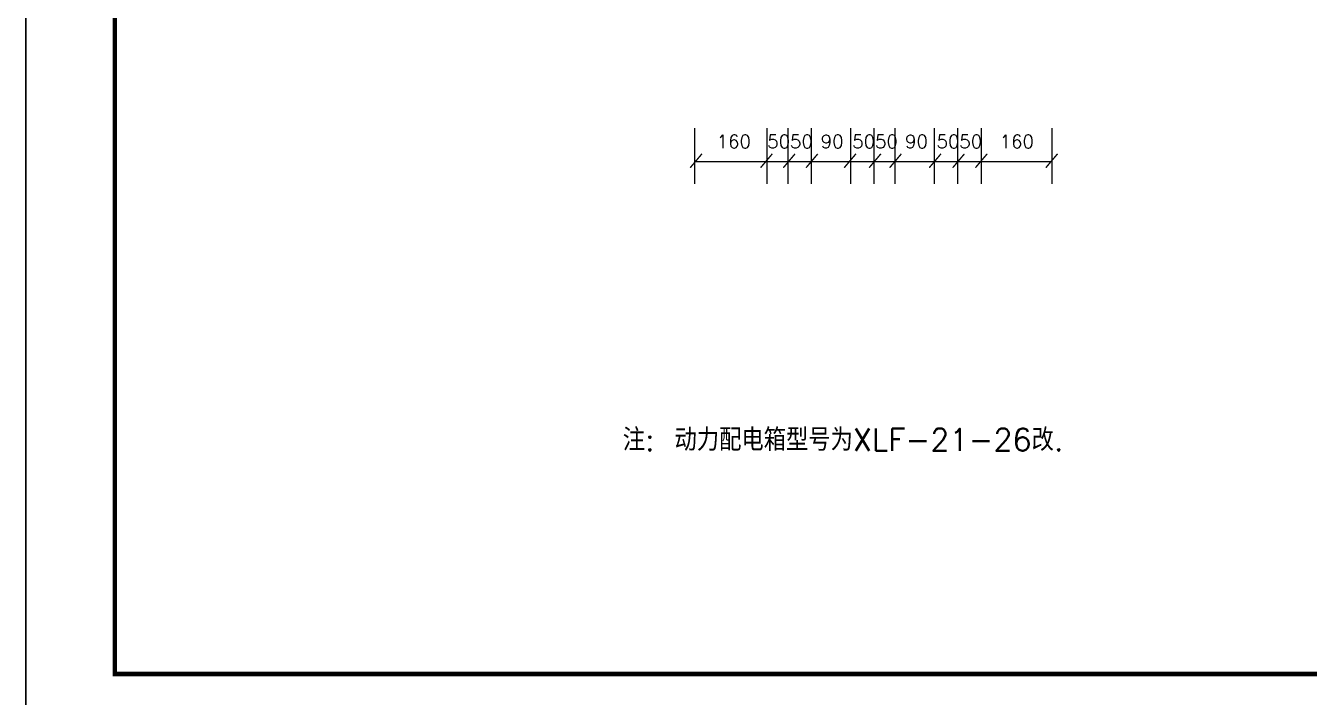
# Model space of a CAD drawing. Extents: x 385 to 3225, y -5 to 1635.
# Drawn here: x 2595 to 2882.8, y 874.7 to 1025.5 of the extents above; entities that cross this region are included whole.
import ezdxf

# ---------------------------------------------------------------- set-up
doc = ezdxf.new("R2010")
doc.units = 0
doc.header["$LTSCALE"] = 30
doc.header["$MEASUREMENT"] = 0
doc.layers.get('0').update_dxf_attribs({"linetype": 'CONTINUOUS'})
doc.styles.add('HZ', font='txt', dxfattribs={"bigfont": 'hztxt'})

msp = doc.modelspace()

# ---------------------------------------------------------------- linework, layer by layer
for p, q in [((2595, 870), (2595, 1280)), ((2595, 1225), (2595, 815)), ((2744.98, 1002.52), (2744.98, 990.02)), ((2761.18, 1002.52), (2761.18, 990.02)), ((2765.87, 1002.52), (2765.87, 990.02)), ((2771.14, 1002.52), (2771.14, 990.02)), ((2779.93, 1002.52), (2779.93, 990.02)), ((2785.21, 1002.52), (2785.21, 990.02)), ((2789.9, 1002.52), (2789.9, 990.02)), ((2798.69, 1002.52), (2798.69, 990.02)), ((2803.97, 1002.52), (2803.97, 990.02)), ((2809.24, 1002.52), (2809.24, 990.02)), ((2825.07, 1002.52), (2825.07, 990.02)), ((2744.98, 995.02), (2760.98, 995.02)), ((2760.98, 995.02), (2765.98, 995.02)), ((2765.98, 995.02), (2770.98, 995.02)), ((2770.98, 995.02), (2779.98, 995.02)), ((2779.98, 995.02), (2784.98, 995.02)), ((2784.98, 995.02), (2789.98, 995.02)), ((2789.98, 995.02), (2798.98, 995.02)), ((2798.98, 995.02), (2803.98, 995.02)), ((2803.98, 995.02), (2808.98, 995.02)), ((2808.98, 995.02), (2824.98, 995.02))]:
    msp.add_line(p, q)
for points, const_width in [([(2615, 880), (2615, 1270), (3165, 1270), (3165, 880), (2615, 880)], 1), ([(2746.64, 996.75), (2744.01, 993.63)], 0.3), ([(2762.42, 996.75), (2759.79, 993.63)], 0.3), ([(2767.52, 996.75), (2764.89, 993.63)], 0.3), ([(2772.62, 996.75), (2769.99, 993.63)], 0.3), ([(2781.17, 996.75), (2778.54, 993.63)], 0.3), ([(2786.76, 996.75), (2784.13, 993.63)], 0.3), ([(2791.36, 996.75), (2788.73, 993.63)], 0.3), ([(2800.24, 996.75), (2797.61, 993.63)], 0.3), ([(2805.5, 996.75), (2802.87, 993.63)], 0.3), ([(2810.6, 996.75), (2807.96, 993.63)], 0.3), ([(2826.38, 996.75), (2823.75, 993.63)], 0.3)]:
    msp.add_lwpolyline(points, dxfattribs=dict(const_width=const_width))

# ---------------------------------------------------------------- texts
at = {"style": 'HZ'}
for s, height, p in [('160', 3, (2749.93, 998.02)), ('50', 3, (2761.27, 998.02)), ('50', 3, (2766.37, 998.02)), ('90', 3, (2773.27, 998.02)), ('50', 3, (2780.34, 998.02)), ('50', 3, (2785.44, 998.02)), ('90', 3, (2792.18, 998.02)), ('50', 3, (2799.25, 998.02)), ('50', 3, (2804.34, 998.02)), ('160', 3, (2813.39, 998.02)), ('注: 动力配电箱型号为XLF-21-26改.', 5, (2728.89, 930.08))]:
    msp.add_text(s, height=height, dxfattribs=at).set_placement(p)

doc.saveas('drawing.dxf')
